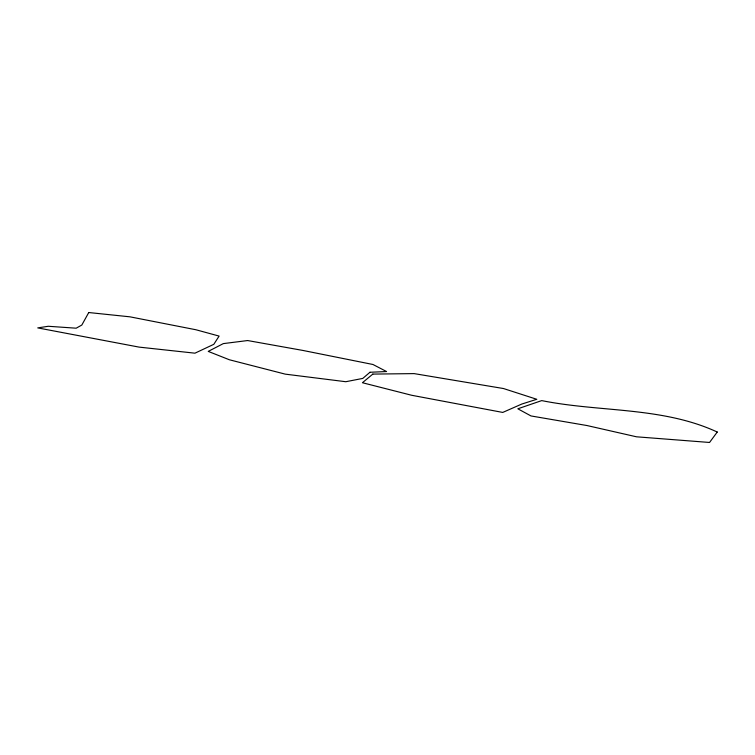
<?xml version="1.0" encoding="UTF-8"?>
<svg xmlns="http://www.w3.org/2000/svg" width="755" height="755" viewBox="0 0 755 755"><rect width="100%" height="100%" fill="white"/><g stroke="black" fill="none" stroke-linecap="round" stroke-linejoin="round"><path stroke-width="1.13" d="M88.75 312.532L81.823 325.046L76.17 328.198L48.263 326.273L37.75 327.897L139.08 347.111L194.95 353.18L213.816 344.308L219.11 336.088L195.932 329.756L129.954 316.826L88.75 312.532M717.25 432.03L709.549 442.468L636.503 436.805L586.975 425.537L531.001 415.948L517.826 408.795L541.722 400.603C599.961 412.315 662.277 406.605 717.25 432.03M369.969 372.262L362.777 378.415L345.809 381.719L285.258 374.14L229.388 359.767L208.229 351.396L223.31 343.61L247.631 340.543L302.915 350.443L372.942 364.486L386.56 371.536L369.969 372.262M372.828 374.093L362.428 382.728L411.683 395.271L502.745 412.428L521.847 404.029L536.796 399.291L503.481 388.532L414.146 373.612L372.828 374.093"/></g></svg>
